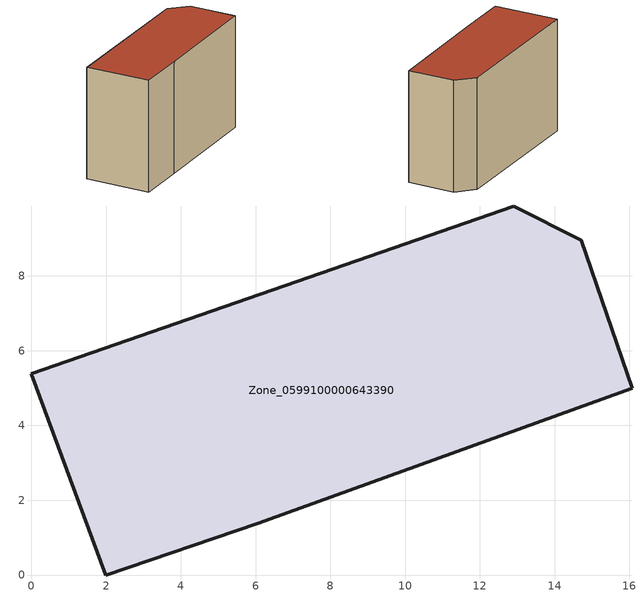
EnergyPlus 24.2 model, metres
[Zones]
Zone_0599100000643390
 floor ground (C_G): 12.91,9.87 14.72,8.96 16.08,4.99 6.08,1.39 1.99,0 0,5.38 z0
 wall outside (C_F): 1.99,0 6.08,1.39 16.08,4.99 14.72,8.96 12.91,9.87 0,5.38 1.99,0 z0:10.01
 roof outside (C_R): 12.91,9.87 0,5.38 1.99,0 6.08,1.39 16.08,4.99 14.72,8.96 z10.01
[BUILDING]
Pand.0599100000643390: North Axis=0; Terrain=City; Loads Convergence Tolerance Value=0.04; Temperature Convergence Tolerance Value=0.4; Solar Distribution=FullExterior; Maximum Number of Warmup Days=25; Minimum Number of Warmup Days=1
[Site:Location]
Rotterdam.The.Hague.AP_ZH_NLD Design_Conditions: Latitude=51.96; Longitude=4.45; Time Zone=1; Elevation=-4.5
[SITE:GROUNDTEMPERATURE:BUILDINGSURFACE]
18, 18, 18, 18, 18, 18, 18, 18, 18, 18, 18, 18
[MATERIAL] Thermal Absorptance=0.9; Solar Absorptance=0.7; Visible Absorptance=0.7
Name | Roughness | Thickness | Conductivity | Density | Specific Heat
G.TI.1946 | MediumSmooth | 0.15 | 1 | 540 | 1210
F.TI.1946 | Rough | 0.3 | 0.857143 | 1920 | 840
R.TI.1946 | MediumRough | 0.2 | 0.1 | 1500 | 1000
[CONSTRUCTION]
C_G: G.TI.1946
C_F: F.TI.1946
C_R: R.TI.1946
[ZONE]
Zone_0599100000643390: Type=1; Multiplier=1; Ceiling Height=Autocalculate; Volume=Autocalculate; Floor Area=autocalculate; Part of Total Floor Area=Yes
[ZONEINFILTRATION:DESIGNFLOWRATE]
Infil_Zone_0599100000643390: Zone or ZoneList or Space or SpaceList=Zone_0599100000643390; Schedule=AlwaysOn; Design Flow Rate Calculation Method=Flow/Area; Flow Rate per Floor Area=0.003; Constant Term Coefficient=1; Temperature Term Coefficient=0; Velocity Term Coefficient=0; Velocity Squared Term Coefficient=0
[HVACTEMPLATE:ZONE:IDEALLOADSAIRSYSTEM]
Zone_0599100000643390: Maximum Heating Supply Air Temperature=50; Minimum Cooling Supply Air Temperature=13; Maximum Heating Supply Air Humidity Ratio=0.0156; Minimum Cooling Supply Air Humidity Ratio=0.0077; Heating Limit=NoLimit; Cooling Limit=NoLimit; Dehumidification Control Type=ConstantSensibleHeatRatio; Cooling Sensible Heat Ratio=0.7; Dehumidification Setpoint=60; Humidification Control Type=None; Humidification Setpoint=30; Outdoor Air Method=None; Outdoor Air Flow Rate per Person=0.00944; Outdoor Air Flow Rate per Zone Floor Area=0; Outdoor Air Flow Rate per Zone=0; Demand Controlled Ventilation Type=None; Outdoor Air Economizer Type=NoEconomizer; Heat Recovery Type=None; Sensible Heat Recovery Effectiveness=0.7; Latent Heat Recovery Effectiveness=0.65
[ZONECONTROL:THERMOSTAT]
ThermostatControl_Zone_0599100000643390: Zone or ZoneList=Zone_0599100000643390; Control Type Schedule=DualSetpointControlType; Control 1=Thermostat_Zone_0599100000643390; Temperature Difference Between Cutout And Setpoint=0
[THERMOSTATSETPOINT:DUALSETPOINT]
Thermostat_Zone_0599100000643390: Heating Setpoint Temperature Schedule=HeatingSetpoint_Zone_0599100000643390; Cooling Setpoint Temperature Schedule=CoolingSetpoint_Zone_0599100000643390
[SCHEDULE:COMPACT]
HeatingSetpoint_Zone_0599100000643390: Through: 12/31, For: AllDays, Until: 24:00, 21
CoolingSetpoint_Zone_0599100000643390: Through: 12/31, For: AllDays, Until: 24:00, 24
DualSetpointControlType: Through: 12/31, For: AllDays, Until: 24:00, 4
AlwaysOn: Through: 12/31, For: AllDays, Until: 24:00, 1
